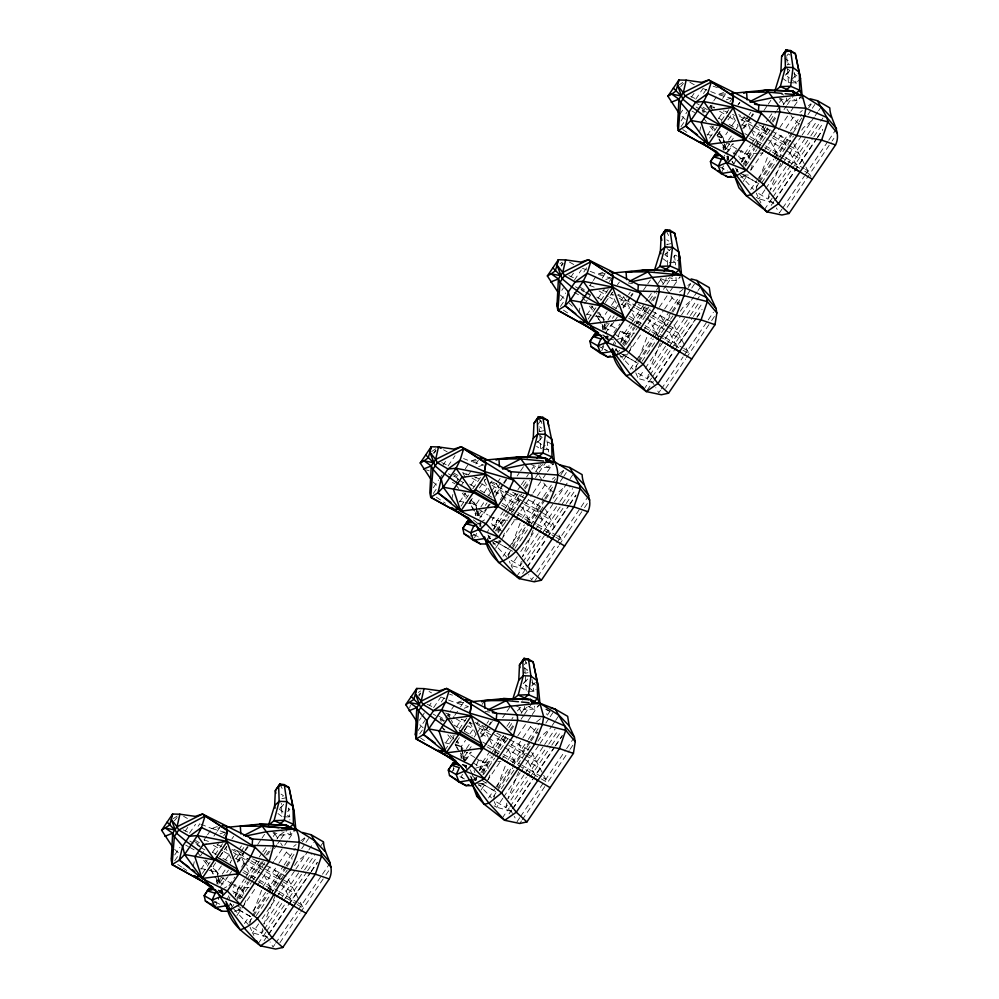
<?xml version="1.0" encoding="UTF-8"?>
<svg xmlns="http://www.w3.org/2000/svg" width="999" height="999" viewBox="0 0 999 999"><rect width="100%" height="100%" fill="white"/><g stroke="black" fill="none" stroke-linecap="round" stroke-linejoin="round"><path stroke-width="0.75" stroke-dasharray="5 3.75" d="M216.945 884.177L217.02 879.682M461.088 758.603L461.263 746.615L465.534 740.321M475.586 515.422L475.624 512.425L477.909 516.333L481.968 510.364M602.697 329.882L602.759 325.387M723.226 150.137L723.313 144.143M723.326 142.645L723.401 138.149L727.672 131.856M539.023 464.747L538.673 467.807L548.988 467.47L553.409 463.886M524.55 706.43L524.213 709.502L534.515 709.153L540.059 704.682M666.158 277.722L665.809 280.781L676.123 280.432L680.544 276.86M667.532 265.459L666.87 246.054M786.675 97.977L786.338 101.036L796.653 100.687L802.185 96.216M220.267 878.121L219.305 883.603L210.901 869.642L217.12 872.202L218.207 876.61M478.883 510.851L477.909 516.333L476.273 507.779M193.207 866.633L194.393 860.988M451.81 499.363L452.997 493.718M578.945 312.337L579.845 308.104M699.775 131.181L700.661 126.948M249.75 924.3L251.398 917.07L236.95 908.765L253.883 918.493M508.354 557.03L510.002 549.8L494.255 540.734M493.568 800.174L495.541 791.495L481.093 783.179M635.489 370.005L637.137 362.774L620.067 352.947M756.018 190.26L757.667 183.029L740.596 173.202M409.69 707.941L410.352 705.169M262.712 928.645L261.626 933.116L267.045 936.862L269.305 940.683M521.316 561.376L520.229 565.859L525.661 569.592L527.909 573.414M506.855 803.071L505.769 807.542L511.188 811.275L513.449 815.109M648.451 374.35L647.364 378.821L652.797 382.555L655.044 386.388M769.342 193.119L767.894 199.076L773.326 202.809L775.574 206.643M249.101 887.399L238.349 887.899L235.277 896.128L238.349 887.899L244.455 878.908M507.717 520.142L496.953 520.629L493.893 528.871L496.953 520.629L503.059 511.638M621.028 341.833L624.088 333.604L630.194 324.613M476.873 777.422L475.849 780.157L473.663 776.248M479.42 770.554L482.492 762.324L500.811 735.326L507.729 738.636M741.558 162.088L744.617 153.858L750.724 144.867M620.991 341.895L624.088 333.604L634.852 333.104M476.798 777.509L475.774 780.269L473.601 776.348M479.395 770.604L482.492 762.324L491.708 761.9M741.52 162.138L744.617 153.858L758.453 153.222M253.596 911.3L262.937 886.762L278.009 864.547M512.2 544.03L521.54 519.492M638.786 358.441L648.676 332.467L663.748 310.252M497.19 787.162L507.08 761.188M759.315 178.696L769.205 152.722L782.604 132.979M228.896 899.487L229.882 896.977M239.298 898.825L242.732 890.097L234.802 884.477L232.355 890.696L242.532 897.901M243.918 905.319L245.891 900.299M487.5 532.217L488.499 529.707M493.968 541.57L492.982 544.055L501.036 541.82L495.429 537.837M497.902 531.555L501.348 522.827L493.419 517.207L490.971 523.426L503.384 532.23M503.021 536.8L504.495 533.029M614.635 345.192L615.634 342.669M618.106 336.388L620.554 330.182L628.483 335.801L629.832 340.172M624.55 345.791L628.483 335.801L615.097 340.184L609.303 339.011M629.657 351.024L631.63 345.991M471.565 777.634L473.039 773.9M476.498 765.109L478.946 758.89L486.875 764.522L488.236 768.893M482.942 774.512L486.875 764.522L473.501 768.893L474.875 772.627M488.061 779.744L490.034 774.712M745.079 166.046L749.013 156.056L741.083 150.424L738.636 156.643L746.553 162.275M750.674 170.017L752.16 166.246L750.811 161.875M275.075 895.966L263.786 924.175L300.487 870.092M533.129 530.107L522.402 556.905L538.124 533.728M660.264 343.082L649.537 369.88L666.133 345.417M518.656 771.802L507.929 798.588L524.537 774.125M780.793 163.337L770.067 190.135L786.663 165.672M221.241 893.556L222.352 890.858L218.319 890.234M479.845 526.286L480.956 523.588L476.923 522.964M606.98 339.26L608.091 336.563L601.373 335.527M465.384 767.981L466.496 765.284L463.623 766.221M727.509 159.515L728.621 156.818L725.936 156.406M214.847 907.604L218.906 898.538M221.254 893.318L222.352 890.858L216.621 892.744M227.16 899.375L228.808 895.703M474.55 537.887L476.898 532.654M479.857 526.048L480.956 523.588L476.66 524.999M488.861 538.836L490.109 536.063M601.698 350.861L604.033 345.629M606.992 339.011L608.091 336.563L605.232 337.5M612.899 345.08L614.547 341.408M721.128 173.564L724.562 165.884M726.423 161.726L728.621 156.818M733.978 164.111L735.626 160.439M462.437 774.35L461.188 777.122L464.697 778.933M465.397 767.731L466.496 765.284M736.525 172.053L737.761 169.281M474.4 780.519L475.636 777.746M211.601 903.346L215.821 902.247L218.956 897.452M604.695 343.156L601.56 347.952L606.843 350.599M723.651 165.809L722.09 168.207L727.372 170.854M451.735 772.002L454.083 768.406M434.328 453.084L435.989 450.624M561.463 266.046L563.136 263.599M185.24 831.118L187.737 827.434M174.713 854.982L179.92 847.302M189.473 833.228L195.554 824.275M679.832 114.298L684.003 108.154M691.508 97.078L694.018 93.394M174.713 860.738L178.172 855.631M198.089 826.273L199.825 823.725M443.007 465.084L445.517 461.401M561.8 290.359L563.473 287.899M570.978 276.823L573.488 273.139M680.981 120.941L687.062 111.988M695.741 99.188L702.697 88.948M433.316 487.724L438.524 480.044M439.398 478.758L442.008 474.925M448.076 465.959L455.032 455.719M560.451 300.687L565.659 293.007M574.35 280.207L581.293 269.98M680.981 126.698L684.44 121.591M703.496 93.506L706.967 88.399M433.316 493.481L436.775 488.374M560.451 306.443L564.785 300.062M583.841 271.978L587.3 266.87M206.681 836.063L204.121 839.822L206.656 844.667M207.53 834.802L211.788 828.533L217.258 826.585M200.662 855.644L204.807 849.537M213.911 836.113L216.396 832.442M217.233 831.23L221.366 825.124M707.841 109.553L712.949 102.023M713.798 100.762L716.358 97.003M455.919 482.592L458.479 478.833M465.284 468.793L468.693 463.773M592.419 281.768L589.872 285.527L592.395 290.372M593.269 280.507L595.829 276.748M722.677 98.401L725.162 94.743M460.926 485.939L463.411 482.267M468.381 474.95L470.866 471.291M475.836 463.961L478.321 460.302M200.949 869.317L207.08 860.289M212.325 852.547L218.456 843.518M223.701 835.776L226.336 831.905M584.752 303.783L587.237 300.125M588.061 298.901L590.546 295.242M602.147 278.147L607.117 270.829M202.385 873.413L210.777 861.063M214.96 854.882L222.515 843.755M707.217 135.277L713.348 126.249M718.593 118.506L723.85 110.764M729.982 101.736L732.604 97.865M459.552 502.06L465.684 493.019M470.929 485.289L476.186 477.547M586.688 315.022L592.819 305.994M598.076 298.251L604.195 289.223M609.452 281.481L612.075 277.61M219.555 856.88L225.624 847.951L232.605 861.3M215.709 862.774L213.149 866.545L218.881 874.487M219.98 856.48L226.81 846.403L226.149 847.264M231.943 838.86L233.654 836.338M709.49 138.137L717.045 127.023M721.241 120.842L728.783 109.715M460.989 506.156L468.543 495.029M472.739 488.848L481.118 476.486M588.124 319.118L596.515 306.768M600.711 300.587L608.254 289.46M221.391 865.896L217.12 872.202L217.944 876.535M225.662 859.602L231.643 850.798M721.153 143.556L717.17 135.602L720.629 130.494M737.949 104.97L739.685 102.422M721.753 143.219L717.17 135.602L721.128 129.982M727.959 119.917L732.23 113.624M738.211 104.808L739.922 102.298M473.489 510.327L469.505 502.372L474.325 495.504M479.445 487.949L485.427 479.145L484.765 479.995M605.307 302.585L612.562 292.108L611.9 292.969M617.419 284.715L619.392 282.043M222.253 874.175L225.749 869.03M230.12 862.599L231.855 860.027M232.73 858.74L237.974 851.023L232.392 848.713M239.723 848.451L241.458 845.878M731.942 125.562L735.351 120.529L730.094 117.42M479.145 499.9L475.736 504.932L476.56 509.278M484.278 492.345L487.687 487.3L482.43 484.203M489.398 484.79L491.958 481.006M603.958 322.315L602.872 317.894L607.142 311.601M611.413 305.307L614.822 300.274L609.577 297.178M223.351 877.634L219.305 883.603L217.67 875.049M226.748 872.626L228.446 870.129M236.076 858.89L244.555 846.39M221.091 885.401L226.199 877.884M237.263 861.575L244.068 851.548M244.917 850.286L247.477 846.528M228.072 876.435L222.839 884.165L216.196 880.244L218.169 884.177M228.946 875.149L231.568 871.29M237.675 862.287L244.668 851.985M245.529 850.698L248.152 846.84M728.533 140.135L732.017 134.99M736.388 128.559L738.136 125.986L731.892 113.911L734.477 115.434M741.62 120.842L744.243 116.983L738.661 114.673M480.869 506.918L484.353 501.76M488.723 495.329L490.472 492.757M491.346 491.471L496.578 483.753L490.996 481.443M498.326 481.181L500.074 478.608M608.004 319.88L611.488 314.735M615.859 308.304L623.713 296.728L618.131 294.418M729.632 143.594L725.574 149.563L722.527 144.48M730.481 142.345L734.715 136.089M741.495 126.086L748.288 116.096M749.138 114.848L750.823 112.338M485.352 505.369L487.05 502.872M492.994 494.118L501.473 481.618M609.103 323.339L605.044 329.308L601.997 324.225M612.487 318.331L614.185 315.834M621.815 304.583L627.759 295.841M628.608 294.593L630.294 292.095M228.983 885.751L234.877 877.06M241.608 867.132L247.502 858.453M723.114 157.63L724.812 155.12M725.661 153.871L732.479 143.844M742.682 128.784L750.336 117.507M751.198 116.246L752.896 113.736M257.655 844.555L261.139 839.435M262 838.161L264.61 834.315M727.759 152.098L733.466 143.681M743.943 128.247L750.936 117.944M751.81 116.658L753.558 114.086M479.707 518.131L485.664 509.353M486.513 508.104L489.06 504.345M495.866 494.305L502.672 484.278M503.533 483.029L506.081 479.258M605.132 333.616L611.95 323.589M623.001 307.28L629.807 297.252M630.669 295.991L632.367 293.481M486.675 509.178L481.443 516.895L474.812 512.974L476.123 515.609M487.549 507.892L490.172 504.02M495.417 496.303L503.271 484.727M504.145 483.441L506.755 479.57M613.811 322.14L608.578 329.87L601.947 325.949L603.92 329.882M614.685 320.854L617.307 316.995M623.413 307.992L630.406 297.69M631.281 296.403L633.029 293.831M733.566 154.183L736.937 149.226M763.935 110.514L767.407 105.395M768.281 104.121L770.878 100.275M500.224 499.862L506.118 491.183M613.886 332.692L619.78 324.001M517.132 476.011L519.742 472.165M520.616 470.891L524.95 464.485M643.406 290.259L646.877 285.14M647.752 283.866L650.349 280.02M245.329 877.621L256.668 860.913L264.972 864.872M259.278 857.055L261.9 853.196M262.774 851.91L267.133 845.479M273.239 836.488L274.975 833.915L272.19 832.679M228.209 907.017L230.757 903.271M235.002 897.027L246.016 880.781M246.865 879.532L259.59 860.776M263.823 854.532L268.069 848.288M236.825 898.188L247.939 881.817M248.788 880.556L261.601 861.675M265.871 855.381L271.004 847.826M276.973 839.01L282.105 831.455M231.219 908.341L233.816 904.52M237.275 899.425L249.363 881.593M263.187 861.225L251.96 877.771L244.63 863.76M267.507 854.857L270.105 851.036M751.598 143.581L768.169 119.156M769.043 117.87L773.401 111.438M779.507 102.447L781.255 99.875L778.458 98.639M240.334 898.775L251.386 882.479M252.235 881.23L264.985 862.437M274.338 848.651L276.898 844.892M277.747 843.643L280.294 839.884M281.144 838.623L287.949 828.608M503.933 510.352L515.272 493.643L533.266 502.222L544.318 508.753M517.894 489.785L520.504 485.926M521.378 484.64L525.736 478.221M526.61 476.935L528.359 474.363M531.843 469.218L533.591 466.645L538.473 474.488M631.068 323.326L647.639 298.901M648.513 297.615L652.871 291.184M658.104 283.479L660.726 279.62L657.929 278.384M742.12 161.726L753.146 145.479M753.983 144.231L765.858 126.736M770.104 120.492L776.036 111.738M776.885 110.489L779.42 106.743M485.976 541.008L489.36 536.001M493.606 529.757L504.632 513.511M505.482 512.262L518.194 493.518M523.276 486.014L526.673 481.019M613.96 352.722L616.495 348.976M620.741 342.719L631.768 326.486M632.617 325.224L645.329 306.481M649.575 300.237L655.506 291.483M656.355 290.234L658.89 286.488M743.094 164.136L754.208 147.777M755.057 146.516L767.869 127.635M772.14 121.329L776.41 115.035M783.253 104.97L787.524 98.676M495.429 530.919L506.543 514.547M507.392 513.286L520.204 494.405M524.475 488.111L529.607 480.556M535.589 471.74L540.709 464.185M743.543 165.384L754.769 148.826M755.644 147.552L769.467 127.173M772.914 122.09L775.511 118.269M622.577 343.893L633.678 327.522M634.527 326.261L647.34 307.38M651.61 301.086L656.743 293.531M662.724 284.715L666.995 278.421M496.74 530.881L507.979 514.335M510.564 510.514L521.803 493.956M525.249 488.861L529.57 482.492M616.97 354.046L619.555 350.224M623.014 345.13L635.114 327.297M648.938 306.93L637.699 323.476L630.369 309.465L644.73 317.944M653.259 300.562L655.844 296.74M236.913 915.546L241.171 909.265M242.033 908.004L256.531 886.637M257.38 885.376L273.589 861.5M274.438 860.239L283.816 846.415M284.665 845.154L288.087 840.134M288.936 838.873L294.056 831.33M745.754 165.984L756.805 149.7M757.654 148.439L771.265 128.396M784.015 109.603L786.563 105.844M787.412 104.583L794.217 94.555M498.089 532.767L509.14 516.471M512.549 511.463L523.601 495.167M535.501 477.622L538.049 473.863M538.898 472.614L545.704 462.587M626.073 344.48L637.125 328.184M637.974 326.935L646.478 314.41L642.407 306.606L638.398 304.495M647.327 313.149L650.736 308.142M663.486 289.348L666.033 285.589M666.882 284.328L673.688 274.313M278.846 863.323L286.376 852.209L288.811 850.299M743.181 181.506L747.439 175.225M750.861 170.192L762.799 152.597M763.648 151.336L779.008 128.709M779.857 127.46L790.084 112.375M790.946 111.114L793.506 107.343M794.355 106.081L800.324 97.29M495.516 548.289L500.636 540.746M501.486 539.485L515.134 519.368M515.984 518.119L532.192 494.23M533.041 492.969L542.42 479.145M543.281 477.884L546.69 472.864M547.539 471.603L554.37 461.55M623.501 360.002L626.922 354.97M627.772 353.708L642.27 332.342M643.119 331.081L658.478 308.454M659.328 307.205L669.555 292.12M670.416 290.859L672.976 287.088M673.826 285.826L679.795 277.035M244.393 923.588L249.525 916.021M252.934 910.988L265.759 892.095M266.571 890.883L283.304 866.233M284.153 864.972L295.267 848.601M785.951 128.047L792.657 118.169L795.079 116.259M252.248 915.821L267.545 893.281M268.394 892.032L285.389 866.982M286.238 865.733L294.73 853.208M302.372 841.945L304.92 838.186M522.377 518.256L536.613 497.29M537.45 496.053L544.992 484.94L547.415 483.029M664.585 309.016L672.127 297.914L674.55 296.004M249.101 922.389L252.56 917.307M253.421 916.033L268.082 894.43M268.943 893.156L286.189 867.731M287.05 866.458L292.232 858.828M256.281 915.633L270.005 895.416M270.854 894.155L287.15 870.141M301.723 848.663L305.157 843.606M306.006 842.344L308.579 838.548M750.661 189.535L756.643 180.719M757.504 179.458L772.027 158.042M773.663 155.644L789.572 132.193M790.421 130.931L801.535 114.56M502.997 556.318L508.129 548.763M508.978 547.502L524.363 524.825M526.81 521.228L542.769 497.714M543.618 496.453L555.581 478.808M630.132 369.293L635.264 361.725M636.113 360.464L651.498 337.787M652.322 336.588L669.043 311.938M669.904 310.677L681.006 294.305M294.568 865.509L297.115 861.762L306.381 854.02M758.516 181.781L773.813 159.241M774.662 157.979L801.847 117.919M808.653 107.892L811.2 104.146M512.562 546.053L526.148 526.011M526.997 524.762L543.993 499.712M544.842 498.464L553.334 485.939M560.988 474.675L564.385 469.667M756.243 187.075L758.828 183.267M759.69 181.993L774.35 160.377M775.212 159.116L792.457 133.691M793.318 132.417L799.362 123.514M637.999 361.526L653.284 338.986M654.133 337.724L671.128 312.687M671.977 311.438L680.469 298.913M688.124 287.637L690.671 283.891M507.717 555.119L511.163 550.037M512.025 548.763L526.685 527.16M527.547 525.886L544.792 500.462M545.654 499.188L550.836 491.57M635.714 366.82L638.299 363.012M639.16 361.738L653.821 340.122M657.267 335.04L671.927 313.436M672.789 312.163L679.695 301.998M258.629 923.9L252.56 932.841L253.946 935.564M262.088 918.793L275.949 898.363M276.823 897.09L295.017 870.279M295.879 869.005L308.004 851.123M308.878 849.849L314.935 840.908M761.7 182.854L777.122 160.115M777.984 158.853L793.418 136.101M807.991 114.623L811.425 109.565M812.287 108.304L814.859 104.508M514.885 548.376L529.47 526.885M530.319 525.624L544.043 505.407M560.327 481.393L562.899 477.597M563.761 476.336L566.333 472.552M642.02 361.338L655.744 341.121M656.605 339.86L665.172 327.222M650.386 316.72L666.033 325.961L672.889 315.846M687.462 294.368L690.896 289.31M691.758 288.049L694.33 284.253M801.685 130.22L803.383 127.71L814.959 118.044M301.348 868.805L311.838 853.358M419.031 696.003L420.704 693.543M553.184 498.239L555.719 494.493L564.984 486.75M680.319 311.213L682.854 307.467L692.12 299.725M764.897 189.86L758.84 198.801L754.857 196.603M765.771 188.586L783.091 163.049M783.953 161.776L801.285 136.239M802.147 134.965L814.285 117.083M815.147 115.809L817.744 111.975M818.606 110.702L821.215 106.868M263.349 930.581L261.626 933.116L250.637 926.485M264.211 929.32L283.117 901.448M283.978 900.186L303.746 871.041M304.608 869.779L314.922 854.57M320.941 845.703L323.514 841.907M517.232 556.643L511.176 565.571L512.562 568.294M520.704 551.535L534.565 531.106M535.427 529.82L553.621 503.009M554.482 501.735L569.218 480.032M570.079 478.746L573.551 473.638M652.797 382.555L638.311 378.546L644.367 369.605M645.242 368.331L680.756 315.984M681.618 314.71L693.756 296.828M694.617 295.554L697.215 291.72M698.076 290.447L700.686 286.613M258.117 943.718L265.934 932.204M266.795 930.918L285.04 904.045M289.385 897.639L306.743 872.04M307.617 870.766L317.17 856.68M787.537 164.385L806.755 136.051M807.629 134.765L817.232 120.604M538.998 532.442L559.09 502.834M559.964 501.548L570.441 486.088M667.007 344.131L686.226 315.796M687.1 314.51L699.325 296.491M264.048 940.733L267.532 935.601M268.406 934.315L310.264 872.614M311.139 871.328L317.245 862.337M268.756 934.34L288.361 905.444M289.211 904.182L310.527 872.776M311.376 871.515L317.345 862.724M769.617 196.541L767.894 199.076L756.917 192.445M773.051 191.483L789.385 167.407M790.246 166.134L810.014 137M810.876 135.739L822.914 117.994M521.953 563.324L520.229 565.859L509.253 559.215M522.814 562.05L541.72 534.178M542.582 532.917L561.5 505.044M562.35 503.771L572.664 488.573M649.088 376.286L647.364 378.821L636.388 372.19M649.949 375.025L668.855 347.153M669.717 345.879L689.485 316.745M690.346 315.484L698.95 302.809M764.385 209.678L772.202 198.164M773.076 196.878L791.308 170.005M792.182 168.719L813.024 137.999M813.885 136.726L823.438 122.64M516.72 576.448L523.676 566.208M527.147 561.088L544.517 535.501M545.379 534.215L565.359 504.782M566.221 503.496L575.774 489.423M419.368 720.304L421.041 717.844M421.878 716.62L424.375 712.924M429.383 705.544L431.056 703.084M643.856 389.423L651.673 377.909M652.547 376.623L670.779 349.75M671.653 348.464L692.494 317.744M693.356 316.471L702.909 302.385M771.191 205.407L773.8 201.548M774.675 200.275L793.855 171.99M794.729 170.704L816.533 138.574M817.407 137.288L822.639 129.57M775.024 200.3L793.78 172.665M794.63 171.403L816.795 138.736M817.657 137.475L822.764 129.932M522.652 573.476L526.136 568.331M527.01 567.045L546.191 538.761M547.065 537.474L568.868 505.344M569.742 504.058L575.849 495.067M527.36 567.082L546.965 538.174M547.827 536.925L569.13 505.506M569.992 504.258L575.961 495.454M647.165 390.297L653.271 381.306M654.145 380.02L674.2 350.449M696.003 318.319L676.822 346.591L669.492 332.58M696.877 317.033L702.11 309.315M654.495 380.045L674.1 351.149M674.962 349.887L696.266 318.481M697.127 317.22L701.385 310.939M417.982 730.694L424.937 720.454M433.616 707.654L440.559 697.414M274.787 944.517L273.052 947.064L270.055 941.957M275.649 943.231L297.327 911.288M298.189 910.014L321.603 875.511M322.465 874.237L329.408 864.01M419.717 733.89L422.315 730.057M441.371 701.972L445.704 695.591M279.945 942.656L299.887 913.261M300.761 911.987L325.037 876.198M325.911 874.924L330.244 868.531M781.93 209.191L779.32 213.024L776.323 207.917M782.791 207.917L804.47 175.974M805.331 174.688L827.871 141.471M828.745 140.197L835.676 129.97M533.391 577.247L531.655 579.807L528.658 574.7M536.863 572.14L555.931 544.018M556.805 542.744L580.207 508.241M581.081 506.968L588.011 496.74M660.526 390.222L658.791 392.769L655.794 387.662M661.4 388.936L683.066 356.993M683.94 355.719L707.342 321.216M708.216 319.942L713.411 312.275M787.087 207.342L831.318 142.158M832.179 140.871L833.915 138.324M534.215 581.78L536.825 577.946M537.687 576.673L558.503 545.991M559.365 544.717L583.653 508.928M584.515 507.654L588.848 501.261M665.696 388.361L685.639 358.966M686.5 357.692L710.789 321.903M711.65 320.617L715.983 314.235M445.716 718.006L450.824 710.489M451.673 709.228L454.233 705.469M454.745 715.421L459.715 708.091M460.539 706.867L464.685 700.761M445.966 742.457L450.349 736.001M456.468 726.972L461.725 719.23M444.855 750.311L454.92 735.476M459.103 729.307L466.658 718.181M459.378 737.687L455.044 744.068L459.016 752.01M464.572 730.032L468.893 723.651M464.123 730.906L470.104 722.09M482.055 704.47L484.627 700.686M469.805 734.028L473.226 728.995L467.969 725.886M476.648 723.963L478.346 721.44M466.396 748.601L469.892 743.456M474.263 737.025L475.999 734.452M476.873 733.166L482.117 725.436L490.122 729.682M467.495 752.06L463.449 758.016L464.897 760.639L460.389 752.946M468.344 750.798L471.74 745.803M480.219 733.303L486.151 724.562M487 723.313L488.698 720.803M464.385 761.076L470.342 752.297M480.556 737.25L488.211 725.961M489.06 724.712L490.771 722.202M465.634 760.564L471.341 752.147M481.818 736.713L488.811 726.41M489.672 725.124L492.295 721.266M502.672 717.707L506.143 712.574M507.017 711.3L510.489 706.181M506.918 726.335L513.011 717.332M517.382 710.901L521.416 706.568L519.118 708.341L524.013 716.183M472.352 781.443L474.9 777.697M479.995 770.192L490.159 755.194M491.008 753.945L503.733 735.202M508.816 727.709L513.061 721.453M480.969 772.602L492.082 756.243M492.932 754.982L505.744 736.088M510.014 729.794L514.285 723.501M521.116 713.436L525.387 707.13M482.28 772.577L492.644 757.292M493.506 756.018L507.33 735.639M510.789 730.544L514.248 725.449M483.628 774.45L494.68 758.166M495.529 756.905L509.128 736.862M521.041 719.317L523.588 715.559M524.438 714.297L531.243 704.283M481.056 789.972L486.176 782.429M487.025 781.168L500.674 761.063M501.523 759.802L516.87 737.175M517.732 735.913L527.11 722.09M527.959 720.841L531.368 715.808M532.23 714.547L539.897 703.234M507.917 759.952L522.152 738.973M522.989 737.737L530.519 726.635L528.896 724.025M488.536 798.001L494.517 789.185M495.379 787.924L509.902 766.508M512.35 762.911L527.447 740.659M528.296 739.397L539.41 723.026M498.089 787.736L511.688 767.707M512.537 766.445L529.532 741.408M530.382 740.147L539.722 726.373M547.365 715.109L549.912 711.35L546.053 708.978L549.912 711.35L546.278 714.223M493.244 796.815L496.703 791.732M497.564 790.459L513.086 767.569M502.622 756.056L515.671 763.76L530.332 742.157M531.193 740.883L537.237 731.98M501.286 788.798L514.148 769.842M517.569 764.784L530.432 745.828M545.866 723.076L549.3 718.031M550.149 716.77L554.445 710.451M537.862 741.171L541.258 736.176L549.363 729.407M502.772 798.326L496.703 807.267L492.719 805.069M503.633 797.052L520.092 772.789M520.966 771.515L539.16 744.705M540.022 743.418L551.286 726.822M552.147 725.549L554.745 721.715M555.619 720.441L559.078 715.334M525.412 772.839L543.756 745.803M544.63 744.517L555.107 729.07M507.492 805.007L505.769 807.542L494.78 800.911M510.926 799.937L526.398 777.135M527.26 775.873L547.889 745.466M548.751 744.193L558.204 730.257M502.26 818.144L509.203 807.904M510.077 806.618L529.183 778.471M530.044 777.185L550.886 746.465M551.76 745.192L560.439 732.392M509.053 813.873L511.675 810.014M512.549 808.728L532.604 779.17M554.408 747.04L535.227 775.311L527.897 761.3M555.282 745.754L562.25 735.464M512.899 808.765L554.67 747.202M555.519 745.941L562.337 735.888M519.792 817.657L517.195 821.49L514.198 816.383M520.666 816.383L565.746 749.937M566.608 748.651L573.551 738.436M519.755 823.476L521.49 820.916M522.352 819.642L544.905 786.4M541.358 778.945L547.502 782.567L569.18 750.624M570.054 749.337L573.526 744.23M786.588 56.269L788.236 53.921L791.77 56.094M790.134 64.198L787.299 64.823L789.647 61.513L784.939 58.616M538.099 424.213L540.571 420.691M543.893 430.656L539.647 431.605L541.982 428.284L539.622 426.835M524.463 664.722L526.111 662.374M474.862 511.263L469.505 502.372L471.753 499.275L477.485 507.217M455.794 743.031L457.292 740.971L463.024 748.913M476.036 734.377L469.767 722.377L470.292 721.69M680.719 86.688L683.441 83.429M561.101 265.347L562.912 263.174M433.054 453.471L435.776 450.212M174.45 820.728L177.173 817.469M418.593 695.154L420.404 692.981M789.847 70.592L785.339 74.888L789.51 78.034M791.595 79.608L799.3 72.29M782.155 77.91L788.411 82.642L796.016 82.954L800.524 78.671L794.018 73.751M672.514 247.302L664.81 254.633L668.98 257.779M673.326 257.218L675.574 255.07L678.895 257.58M669.405 262.45L675.486 262.7L678.87 259.49M280.195 807.854L283.579 804.632L279.158 801.298M287.575 811.513L289.835 809.365L285.664 806.218M527.722 679.058L523.214 683.341L527.385 686.5M531.718 685.926L536.101 681.768M527.797 691.171L533.891 691.42L536.151 689.273M785.264 75.187L788.373 72.452M665.771 254.021L667.844 252.198M536.563 442.869L540.709 439.223M280.032 808.316L282.093 806.493M523.139 683.653L526.248 680.918M272.315 831.668L280.07 835.077L283.978 831.917L290.372 834.727L295.916 830.256M527.147 707.13L524.213 709.502L515.159 705.519M799.924 112.437L802.347 110.527M808.416 105.757L810.838 103.846M679.395 292.183L683.029 289.323M687.886 285.502L690.309 283.591M552.26 479.208L554.682 477.31M559.54 473.489L563.174 470.616M293.656 846.478L296.079 844.567M300.924 840.746L304.558 837.886M536.588 721.852L541.433 718.044M679.345 84.753L682.754 82.467M559.952 263.736L562.225 262.213M431.68 451.536L436.226 448.476M173.077 818.793L177.61 815.746M418.356 692.457L420.629 690.933M476.373 524.5L478.946 523.051M480.219 522.327L485.364 519.443M219.043 891.046L222.902 888.873M224.188 888.161L226.761 886.712M711.076 108.766L710.401 105.782L713.298 104.695M726.335 99.813L732.13 97.64M605.806 279.558L610.152 277.934M478.671 466.583L483.017 464.96M464.198 708.279L468.543 706.643M220.055 833.853L224.4 832.229M723.538 92.545L718.056 94.493L708.478 90.697M603.009 272.29L597.527 274.238L582.467 268.281M475.874 459.315L470.392 461.263L463.548 458.553M461.401 701.011L455.931 702.959L440.871 696.99M739.647 159.116L749.013 156.056L750.361 160.427M491.983 525.899L501.348 522.827L502.697 527.197M233.366 893.168L242.732 890.097L244.093 894.467M740.646 177.285L748.701 175.05L741.246 174.925M620.117 357.03L628.171 354.795L620.716 354.67M478.521 785.751L486.575 783.503L482.092 780.331M234.378 911.325L242.432 909.09M470.204 536.076L474.425 534.977L478.384 536.962M671.028 243.619L666.783 244.58L669.118 241.258L666.758 239.81M528.009 672.652L525.174 673.289L521.653 671.116M286.701 797.602L281.031 798.875L283.366 795.554L281.019 794.105M725.574 93.894L718.056 94.493L731.218 98.277M605.044 273.639L597.527 274.238L610.689 278.022M476.411 460.789L470.392 461.263L483.553 465.059M463.449 702.359L455.931 702.959L467.632 706.318M200.836 824.2L211.788 828.533L219.305 827.934M759.989 153.147L763.061 153.009M513.861 519.855L520.004 519.567M497.864 761.613L500.936 761.475M280.07 835.077L290.372 834.727L290.272 831.78M495.079 541.72L501.036 541.82M479.12 783.391L486.575 783.503M237.962 909.015L240.934 909.065M283.654 816.745L289.747 816.995L289.847 819.954M462.462 764.66L465.147 765.072M628.221 282.904L632.554 283.679M485.177 711.375L489.51 712.137M604.957 338.124L607.854 338.711M217.757 892.132L222.103 893.006M706.955 134.328L711.438 135.377M717.419 136.763L723.401 138.149L724.487 142.57M586.425 314.073L602.872 317.894L598.513 313.461M459.29 501.098L463.773 502.147M465.272 502.497L475.736 504.932L476.823 509.353M444.83 742.794L449.313 743.83M455.294 745.229L461.263 746.615L464.523 759.877M200.687 868.368L217.12 872.202L212.775 867.756M773.326 202.809L758.84 198.801L756.318 193.119M525.661 569.592L511.176 565.571L509.29 561.313M511.188 811.275L496.703 807.267L494.193 801.585M267.045 936.862L252.56 932.841L250.05 927.172M211.788 828.533L224.95 832.317M426.361 469.917L429.22 470.804M713.136 86.214L717.482 87.675M449.55 694.193L452.46 695.167M776.123 155.207L781.668 157.193M656.98 335.452L662.512 337.437M527.085 521.49L535.377 524.463M268.469 888.748L276.773 891.732M712.924 110.627L710.401 105.782L714.697 107.405M724.725 111.201L727.597 112.288M594.168 287.15L589.872 285.527L592.494 287.088M602.759 290.409L607.067 292.033M465.259 477.397L462.737 472.564L468.469 474.725M474.2 476.885L481.356 479.595M445.666 713.011L453.996 716.408M461.163 719.118L465.459 720.741M208.429 841.445L204.121 839.822L206.756 841.383M217.02 844.704L224.188 847.402M702.996 88.524L707.105 90.16M717.17 135.602L723.401 138.149L724.225 142.495M602.872 317.894L596.64 315.347L598.888 312.25L604.62 320.192M469.505 502.372L475.736 504.932L470.292 499.388M475.137 722.564L482.117 725.436L488.086 736.862M781.206 93.894L783.79 95.03M778.583 97.627L786.338 101.036L790.246 97.877L796.653 100.687L796.54 97.74M660.639 278.509L665.809 280.781L669.717 277.622L676.123 280.432L676.011 277.485M530.919 464.398L538.673 467.807L542.582 464.647L548.988 467.47L548.876 464.51M528.121 706.343L534.515 709.153L534.415 706.193M799.699 97.128L803.82 99.051M550.661 463.261L553.409 464.535M545.804 709.427L549.912 711.35M690.709 96.453L694.73 98.352M568.843 275.562L575.536 278.733M441.708 462.587L448.401 465.759M427.247 704.283L433.941 707.454M183.104 829.857L189.798 833.029M758.928 124.75L769.854 130.17M771.24 130.832L793.218 142.707L810.963 176.648M642.407 306.606L650.711 310.577M652.097 311.226L672.689 322.452L684.59 345.217M509.115 739.285L531.081 751.173L542.994 773.938M266.358 865.534L286.938 876.747L298.851 899.525M459.965 776.673L465.234 779.32M215.821 902.247L219.78 904.232M719.605 166.746L726.822 170.467M597.839 345.841L607.467 350.811M473.176 534.153L479.158 537.237M212.088 900.136L219.38 903.908M745.579 117.682L750.923 120.504M512.599 492.232L515.272 493.643L519.343 501.436M496.803 733.216L500.811 735.326L504.882 743.119L494.443 736.95M239.31 851.722L244.643 854.557M252.66 858.79L256.668 860.913L260.739 868.705M691.995 111.064L694.68 112.575M574.15 292.32L579.52 295.317M452.385 482.355L455.069 483.853M185.714 845.104L188.411 846.615M189.748 847.364L196.466 851.123M689.909 82.293L694.904 85.115M569.38 262.038L574.375 264.86M443.494 449.775L447.24 451.885M429.021 691.458L431.531 692.869M183.629 816.333L187.387 818.456M740.534 173.302L757.667 183.029M620.004 353.047L637.137 362.774M494.193 540.834L512.487 551.223M481.043 783.266L495.541 791.495M739.41 116.109L771.827 135.252M773.126 136.026L788.548 145.142M789.772 145.866L797.14 150.212M740.958 119.268L753.958 126.948M755.269 127.722L767.007 134.665L762.936 126.861M772.227 137.737L786.563 146.216L780.931 135.439M787.786 146.94L798.838 153.471M710.401 105.782L714.335 108.117M719.592 111.214L728.783 116.646M741.832 124.363L749.612 128.958M750.898 129.72L765.259 138.199M766.558 138.973L784.814 149.75M786.113 150.524L802.309 160.09M696.703 103.409L699.125 104.845M703.021 107.155L706.93 109.453M700.424 107.33L706.93 111.176M718.656 118.107L721.278 119.655M729.158 124.313L737.037 128.971M744.867 133.591L748.763 135.889M750.049 136.651L764.36 145.105M765.659 145.879L783.915 156.668M785.226 157.442L804.245 168.681M805.481 169.405L807.929 170.854M706.618 112.3L701.41 109.228L703.346 112.924M696.053 106.993L699.7 109.141M702.122 110.577L704.72 112.113M749.163 138.374L763.448 146.816M764.747 147.59L777.796 155.295L770.479 141.284M780.406 156.843L799.799 168.307M804.719 171.204L809.627 174.113M729.108 150.125L722.477 146.204L724.45 150.137M617.619 295.105L635.651 305.756M636.95 306.531L668.019 324.887M669.243 325.612L676.61 329.957M613.948 295.18L611.363 293.656L618.344 307.005M619.143 298.251L634.74 307.467M636.038 308.241L646.478 314.41M667.257 326.685L678.321 333.216M599.063 290.959L608.254 296.391M621.303 304.108L629.083 308.703M646.028 318.718L664.285 329.495M665.584 330.269L681.78 339.835M579.895 287.075L585.102 290.147M596.815 297.078L602.06 300.175M612.574 306.381L616.508 308.716M629.52 316.408L643.831 324.862M645.142 325.624L663.398 336.413M664.697 337.187L682.492 347.702M683.716 348.426L687.412 350.612M584.79 291.271L580.881 288.973L582.817 292.67M586.088 292.045L591.283 295.117M575.524 286.738L579.17 288.886M581.593 290.322L584.19 291.858M585.489 292.632L590.696 295.704M628.633 318.119L642.919 326.561M644.23 327.335L681.73 349.5M682.966 350.224L689.11 353.858L685.302 346.566M602.872 334.715L606.381 337.525L603.758 335.976L606.381 337.525L607.879 340.272M490.484 482.13L508.516 492.782M509.815 493.556L522.864 501.261M524.163 502.035L540.884 511.913M542.107 512.637L549.475 516.995M492.007 485.277L523.251 503.746M524.562 504.52L538.898 512.986L533.266 502.222M543.806 515.884L551.173 520.242M462.737 472.564L466.67 474.887M471.928 477.997L481.118 483.429M494.168 491.133L517.594 504.97M518.893 505.744L537.15 516.533M538.449 517.295L554.645 526.873L545.554 509.478M454.058 473.164L457.967 475.462M452.759 474.1L457.967 477.185M469.68 484.103L474.925 487.2M480.182 490.309L492.007 497.29M502.385 503.434L516.695 511.888M517.994 512.662L536.251 523.451M537.562 524.213L555.357 534.727M556.58 535.452L560.277 537.637M457.654 478.309L453.746 475.999L458.354 479.657M448.389 473.763L452.035 475.924M459.652 480.432L463.561 482.729M501.498 505.144L515.784 513.598M517.095 514.36L530.132 522.077L522.814 508.054M536.65 525.924L554.595 536.525M555.831 537.25L561.962 540.884L558.154 533.603M477.285 724.562L492.744 733.703M494.043 734.477L505.794 741.408M511.001 744.492L525.187 752.871M526.411 753.596L535.014 758.678M469.767 722.377L472.352 723.9M478.833 727.734L493.144 736.188M508.791 745.429L524.438 754.67L518.806 743.905M525.661 755.406L536.713 761.937M448.951 717.232L448.264 714.248L454.832 718.131M456.156 718.905L462.712 722.789M481.006 733.591L503.121 746.665M504.433 747.439L522.677 758.216M523.988 758.99L540.172 768.556M438.299 715.796L444.792 719.642M453.896 725.012L459.153 728.121M464.41 731.218L472.29 735.876M482.742 742.057L486.625 744.355M487.924 745.117L502.235 753.571M503.533 754.345L520.491 764.36M521.79 765.134L542.12 777.147M543.344 777.871L545.804 779.32M433.216 714.11L435.651 715.534M444.493 720.766L439.285 717.694L441.221 721.378M439.997 719.043L443.893 721.353M487.025 746.84L501.323 755.281M518.281 765.296L540.134 778.221M466.983 758.578L460.339 754.67L462.312 758.603M462.175 764.635L464.785 766.245L462.437 764.372M231.88 849.4L249.9 860.052M251.211 860.826L264.248 868.531M265.559 869.305L282.267 879.182M283.504 879.907L290.871 884.265M233.391 852.547L249.001 861.762M250.299 862.537L264.648 871.016M265.946 871.777L280.282 880.256L274.663 869.492M282.742 881.705L292.57 887.512M213.324 845.254L222.515 850.686M223.826 851.473L229.083 854.57M235.564 858.403L278.534 883.79M279.845 884.565L296.029 894.13M195.454 840.421L199.35 842.731M194.156 841.37L199.35 844.442M212.375 852.147L216.321 854.47M222.889 858.353L230.769 863.011M243.781 870.703L258.092 879.157M259.39 879.919L277.647 890.708M278.958 891.483L296.753 901.997M297.977 902.721L301.661 904.907M200.349 846.34L195.142 843.268L199.75 846.927M189.785 841.033L193.419 843.181M201.049 847.689L204.957 849.999M242.882 872.414L257.18 880.856M258.479 881.63L271.528 889.335M278.047 893.193L295.991 903.795M297.215 904.52L303.359 908.153L299.55 900.861M218.294 889.947L222.14 894.567M537.25 418.643L544.105 422.864M523.988 667.794L527.509 669.967L525.174 673.289L524.5 664.36M603.783 335.914L606.381 337.525M218.032 890.209L220.642 891.832M736.975 149.076L726.785 142.707L725.574 149.563L723.938 141.009M738.249 149.875L744.617 153.858M615.172 328.034L606.256 322.452L605.044 329.308L604.233 325.025M620.267 331.218L624.088 333.604M479.12 509.49L488.036 515.059M489.31 515.859L496.953 520.629M474.85 757.542L464.66 751.173L463.449 758.016L461.263 746.615L456.918 742.182M476.123 758.341L482.492 762.324M220.517 876.747L230.707 883.128M231.98 883.915L238.349 887.899M682.704 129.533L689.185 133.878M563.461 310.152L568.656 313.624M436.326 497.177L445.417 503.246M420.567 737.999L424.463 740.596M177.722 864.447L181.618 867.045M182.917 867.919L186.801 870.516M733.029 152.672L736.388 155.057M614.735 334.003L630.519 345.204M473.139 762.724L484.428 770.741M236.825 905.106L241.308 908.291M785.426 67.245L792.981 72.964M792.707 80.444L796.016 82.954L796.128 85.914M667.107 248.664L669.318 250.337M673.276 261.026L675.486 262.7L675.599 265.659M662.662 258.454L667.881 262.387M539.972 435.701L542.182 437.375L537.674 441.658L541.845 444.805M551.76 444.605L548.439 442.095L540.746 449.413L536.575 446.266M546.141 448.052L548.351 449.725L548.463 452.684M531.893 682.217L538.399 687.125M529.47 688.074L533.891 691.42L533.99 694.38M520.029 686.375L526.286 691.108L525.274 674.775M279.071 808.928L283.241 812.075M287.537 815.321L289.747 816.995L288.336 808.041M277.972 813.536L282.143 816.683L281.306 803.321M473.389 519.867L479.245 524.562M799.088 123.901L792.657 118.169L791.021 115.559M680.706 305.557L672.127 297.914L670.491 295.304M553.571 492.582L544.992 484.94L543.356 482.33M530.519 726.635L539.11 734.265M286.376 852.209L291.745 856.98M682.017 116.334L685.289 119.38M560.389 295.055L564.76 299.126M569.13 303.184L572.402 306.243M433.254 482.092L436.526 485.139M419.88 724.799L423.164 727.846M174.65 849.362L179.021 853.421M711.438 125.949L717.956 132.605M719.043 133.716L723.401 138.149M590.909 305.694L597.427 312.35M463.773 492.719L469.205 498.276M442.782 727.759L444.955 729.982M450.399 735.526L455.831 741.071M205.17 859.989L211.688 866.645M739.809 174.763L753.571 189.448M619.28 354.508L633.041 369.193M492.145 541.533L506.968 557.355M477.672 783.216L491.446 797.914M233.529 908.803L248.364 924.612M703.633 118.232L706.343 121.703M709.952 126.336L714.46 132.13M582.205 296.815L585.814 301.448M589.422 306.081L593.93 311.875M455.969 485.002L458.678 488.486M462.287 493.119L465.896 497.752M441.508 726.698L444.218 730.169M447.827 734.802L452.335 740.596M197.365 852.272L200.075 855.743M203.684 860.376L208.192 866.17M719.417 132.505L724.325 139.311M735.439 168.007L738.136 172.178M615.734 349.026L617.607 351.923M487.962 535.077L490.234 538.586L488.848 535.864M473.314 776.473L475.999 780.631M221.79 890.658L223.489 893.293M229.982 903.321L231.855 906.218M781.255 99.875L786.138 107.717M786.95 109.016L790.209 114.248M660.726 279.62L665.609 287.462M666.42 288.761L669.68 293.993M539.285 475.799L542.544 481.019M274.975 833.915L279.87 841.757M280.682 843.069L282.305 845.678M601.223 322.964L596.64 315.347L600.624 323.301M459.627 751.673L455.044 744.068L461.263 746.615L464.285 762.549M732.142 161.276L733.603 163.886M736.513 169.093L737.974 171.691M617.444 351.436L615.983 348.838L617.37 351.548M470.017 769.742L472.927 774.949M732.105 161.338L733.553 163.961M736.45 169.193L737.899 171.803M488.786 535.963L490.234 538.586M470.017 775.823L471.516 778.558M790.022 152.835L797.352 166.845M744.243 116.983L750.212 128.396M751.61 131.069L760.064 147.24M660.401 315.197L666.033 325.961M647.864 317.058L658.516 337.425M623.713 296.728L629.682 308.142M540.284 515.634L549.687 533.628M496.578 483.753L502.547 495.167M503.234 496.491L512.4 514.023M484.228 480.681L491.908 495.379M543.693 775.286L547.502 782.567M508.341 749.75L515.671 763.76M489.473 739.535L497.939 755.706M448.264 714.248L450.799 719.093M451.436 720.304L452.597 722.527M281.668 882.904L291.084 900.886M264.198 875.324L272.764 891.72M237.974 851.023L243.943 862.437M759.527 200.162L760.913 202.884M210.901 869.642L214.872 877.597M666.333 231.056L669.043 236.501M539.872 419.443L541.908 423.526M524.737 659.777L526.773 663.86M279.907 783.99L283.304 790.796M635.789 372.864L638.311 378.546M727.347 156.631L728.271 159.178M606.818 336.376L608.204 340.197M479.682 523.401L480.606 525.949M221.066 890.671L222.452 894.492M724.849 144.043L727.384 154.358M727.747 155.832L729.183 161.726M604.32 323.788L606.855 334.103M607.217 335.577L608.666 341.471M477.185 510.826L478.633 516.708M480.082 522.602L481.53 528.496M465.971 765.771L467.057 770.192M218.569 878.084L221.104 888.398M221.466 889.872L222.914 895.766M453.009 735.127L453.683 738.099M724.5 143.943L726.423 154.083M604.245 325.137L605.894 333.828M476.835 510.726L478.484 519.405M218.219 877.984L219.867 886.675M794.38 72.515L796.016 82.954M674.313 255.245L675.486 262.7M546.952 440.771L548.351 449.725L540.746 449.413L539.735 433.091M532.017 679.482L533.891 691.42M726.91 157.78L727.297 160.327M786.75 57.393L787.299 64.823M539.423 428.633L539.647 431.605M453.521 767.457L453.758 770.504M787.587 69.281L788.411 82.642M231.706 905.743L230.245 903.133L231.631 905.856"/><path stroke-width="1.5" d="M538.399 687.125L533.154 661.962L524.05 658.416L522.789 660.327L523.301 675.711L518.219 695.079L512.687 699.55L518.793 680.007L519.48 665.022L524.05 658.416L528.446 659.065L533.154 661.962L538.399 687.125L539.922 703.221L543.681 716.72L542.407 724.35L534.727 744.093L501.585 792.944L488.936 803.171L484.265 804.307L476.785 796.253L471.378 781.78M548.613 425.636L547.614 420.267L538.523 416.72L537.25 418.643L537.762 434.028L532.692 453.384L527.147 457.854L533.254 438.311L533.953 423.339L538.523 416.72L542.919 417.37L547.614 420.267L552.859 445.442L554.383 461.526M800.524 78.671L795.279 53.496L786.188 49.95L784.914 51.873L785.426 67.245L780.344 86.613L774.812 91.084L780.918 71.541L781.605 56.556L786.188 49.95L790.584 50.599L795.279 53.496L800.524 78.671L802.047 94.755L805.818 108.254L804.532 115.896L796.852 135.627L763.711 184.478L751.061 194.705L746.39 195.841L738.91 187.8L732.429 170.417M330.269 862.736L320.642 851.56L299.538 842.294L252.585 838.998L202.497 814.035L195.255 816.37L179.882 814.21L177.048 826.747L172.665 833.203L171.241 860.102L172.115 864.572L212.762 887.162L172.115 864.572L174.363 836.45L178.746 829.994L205.02 816.058L255.082 847.277L269.168 861.425L290.584 869.667L315.322 874.175L329.27 878.97C335.764 865.509 323.851 854.907 323.514 841.907L311.151 834.764L302.447 832.454M573.414 753.383L559.465 748.588L534.727 744.093L513.311 735.851L499.225 721.703L449.163 690.484L422.889 704.407L418.506 710.876L416.258 738.998L455.594 760.813L416.258 738.998L415.384 734.527L416.808 707.617L421.191 701.161L424.026 688.636L439.398 690.784L446.64 688.448L496.728 713.423L543.681 716.72L564.785 725.986L574.413 737.162L575.249 741.67L573.414 753.383L526.91 821.927L519.755 823.476L504.695 820.304L484.265 804.307L460.989 766.096M588.886 495.467L579.245 484.303L558.154 475.037L511.188 471.74L461.113 446.765L453.858 449.1L438.486 446.953L435.651 459.478L431.268 465.934L429.845 492.844L430.719 497.302L467.432 517.569L430.719 497.302L432.967 469.18L437.35 462.724L463.636 448.801L513.686 480.019L527.772 494.155L549.188 502.397L573.926 506.905L587.874 511.7C594.368 498.239 582.454 487.637 582.13 474.637L569.767 467.495L559.602 464.797M598.501 332.867L557.854 310.277L556.98 305.806L558.404 278.908L562.787 272.44L565.634 259.915L580.993 262.075L588.249 259.74L638.324 284.703L685.289 287.999L706.38 297.265L716.021 308.441L716.857 312.949L715.009 324.675L668.518 393.206L661.35 394.755L646.303 391.583C632.479 380.494 615.222 370.929 612.449 351.611M836.55 128.696L826.91 117.52L805.818 108.254L758.853 104.957L708.766 79.995L701.523 82.33L686.151 80.17L683.316 92.695L678.933 99.163L677.509 126.061L678.383 130.532L716.408 151.573L678.383 130.532L680.631 102.41L685.014 95.954L711.3 82.018L761.35 113.237L775.436 127.385L796.852 135.627L821.59 140.122L835.539 144.93C842.032 131.456 830.119 120.867 829.794 107.867L817.432 100.712L810.177 98.789M638.324 284.703L637.924 291.046L654.907 307.13L676.323 315.372L701.061 319.88L715.009 324.675M476.985 793.356L476.785 796.253L479.445 797.726M598.501 332.867L557.854 310.277L560.102 282.155L564.485 275.699L590.771 261.763L612.961 276.311L637.924 291.046L659.303 291.646L684.003 295.642L707.342 301.611L716.857 312.949M306.019 913.236L239.073 873.675L225.861 838.81L227.21 830.619L226.211 826.323L222.577 825.424M564.622 545.966L497.677 506.406L484.478 471.54L485.814 463.349L484.827 459.065L479.982 457.854M550.162 787.662L483.216 748.089L470.005 713.236L471.353 705.044L470.354 700.749L465.509 699.55M691.758 358.941L624.812 319.38L611.613 284.515L612.949 276.323L611.962 272.028L609.54 271.428M812.287 179.196L745.341 139.635L732.142 104.77L733.478 96.578L732.492 92.283M201.798 876.997L221.403 896.915L227.322 890.983L250.811 856.368L255.082 847.277L225.861 838.81L227.223 830.606L202.497 814.035L177.048 826.747L171.304 819.505L172.615 814.035L179.882 814.21M468.032 517.482L480.019 529.645L485.939 523.713L509.415 489.098L513.686 480.019L484.478 471.54L485.826 463.336L461.113 446.765L435.651 459.478L429.907 452.247L431.218 446.765L438.486 446.953L440.996 448.364M445.941 751.423L465.546 771.34L471.466 765.396L494.955 730.793L499.225 721.703L470.005 713.236L471.366 705.019L446.64 688.448L421.191 701.161L415.447 693.93L416.758 688.461L424.026 688.636M590.809 326.024L607.155 342.62L613.074 336.688L636.55 302.073L640.821 292.982L611.613 284.515L612.961 276.311L588.249 259.74L562.787 272.44L557.042 265.21L558.354 259.74L565.634 259.915M716.783 151.811L727.672 162.874L733.603 156.93L757.08 122.328L761.35 113.237L732.142 104.77L733.491 96.553L708.766 79.995L683.316 92.695L677.572 85.464L678.883 79.995L686.151 80.17M171.528 858.641L172.402 854.22M415.384 734.527L415.959 731.593M556.98 305.806L557.854 301.398M172.115 864.572L179.358 860.102L182.63 846.215L189.385 836.25L201.448 827.559L205.02 816.058M430.719 497.302L437.974 492.832L441.246 478.946L447.989 468.993L460.052 460.289L463.636 448.801M416.258 738.998L423.501 734.527L426.773 720.629L433.529 710.676L445.591 701.972L449.163 690.484M557.854 310.277L565.109 305.806L568.381 291.908L575.124 281.955L587.187 273.251L590.771 261.763M678.383 130.532L685.626 126.061L688.91 112.163L695.654 102.21L707.717 93.506L711.3 82.018M194.53 875.736L216.845 891.67L227.372 908.266L230.357 909.614L240.072 904.295L269.168 861.425L273.564 845.941L273.152 840.783L262.188 826.148L259.628 824.175L226.81 827.334M451.898 507.592L475.449 524.413L485.976 541.008L488.961 542.345L498.676 537.037L527.772 494.155L532.167 478.671L531.755 473.514L520.804 458.878L518.231 456.905L485.427 460.064M470.517 779.907L471.516 782.692L474.5 784.04L484.215 778.721L513.311 735.851L517.707 720.366L517.295 715.209L506.331 700.574L503.771 698.588L470.954 701.76M603.396 338.649L613.111 353.971L616.096 355.319L625.811 350L654.907 307.13L659.303 291.646L658.89 286.488L647.939 271.853L645.366 269.88L612.562 273.039M702.047 142.582L723.114 157.63L733.641 174.226L736.625 175.574L746.34 170.255L775.436 127.385L779.832 111.9L779.42 106.743L768.468 92.108L765.896 90.122L731.58 93.406M171.89 816.545L172.615 814.035L161.613 830.244L172.69 847.14M430.494 449.288L431.218 446.765L420.229 462.974L431.293 479.87M415.671 692.232L416.758 688.461L405.756 704.67L416.833 721.553M557.629 262.25L558.354 259.74L547.365 275.949L557.567 291.633M678.159 82.505L678.883 79.995L667.894 96.204L678.958 113.099M466.82 523.976L467.632 521.191L471.553 522.14L465.921 523.588L462.787 528.384L463.986 533.703L473.464 540.334L480.469 543.956L487.425 544.018M714.485 157.205L715.296 154.42L721.902 155.782M537.724 419.393L538.523 416.72M523.264 661.076L524.05 658.416M664.46 233.691L665.659 229.695L670.054 230.344L674.75 233.242L680.007 258.416L681.518 274.5L685.289 287.999L684.003 295.642L676.323 315.372L643.181 364.223L630.531 374.45L625.861 375.587L613.111 353.971L611.625 349.8M785.389 52.61L786.188 49.95M268.544 825.124L274.65 805.581L275.337 790.609L279.907 783.99L284.303 784.64L289.011 787.537L294.255 812.711L295.916 830.256L293.431 824.287L293.019 806.33L286.775 801.61L279.158 801.298L274.65 805.581L275.137 808.129M654.283 270.829L660.389 251.286L661.088 236.313L665.659 229.695L674.75 233.242L675.749 238.611M217.77 891.77L215.197 893.206L212.088 900.136L214.847 907.604L221.865 911.225L228.808 911.275M603.508 337.462L600.936 338.911L597.839 345.841L600.599 353.309L607.604 356.918L614.56 356.98M329.27 878.97L282.767 947.502L272.153 937.786L257.442 918.518L240.072 904.295L227.322 890.983L202.06 878.483L179.358 860.102L184.603 854.482L197.44 835.564L201.448 827.559L225.861 838.81M587.874 511.7L541.371 580.232L530.769 570.516L516.046 551.248L498.676 537.037L485.939 523.713L460.676 511.226L437.974 492.832L443.219 487.212L456.056 468.294L460.052 460.289L484.478 471.54M668.518 393.206L657.904 383.491L643.181 364.223L625.811 350L613.074 336.688L587.812 324.188L565.109 305.806L570.354 300.187L583.191 281.268L587.187 273.251L611.613 284.515M835.539 144.93L789.035 213.461L778.421 203.746L763.711 184.478L746.34 170.255L733.603 156.93L708.341 144.443L685.626 126.061L690.883 120.442L703.721 101.523L707.717 93.506L732.142 104.77M526.91 821.927L516.296 812.199L501.585 792.944L484.215 778.721L471.466 765.396L446.203 752.909L423.501 734.527L428.746 728.908L441.583 709.989L445.591 701.972L470.005 713.236M279.907 783.99L275.337 790.609L275.836 793.293M665.659 229.695L661.088 236.313L661.825 240.334M471.378 522.764L467.632 521.191L462.787 528.384L470.691 532.879L473.464 540.334L485.052 538.436M717.794 155.469L715.296 154.42L710.451 161.613L711.65 166.933L721.128 173.564L728.134 177.173L735.089 177.235M199.75 830.057L201.448 827.559M706.018 96.016L707.717 93.506M670.242 94.181L667.894 96.204L671.715 94.093L678.933 99.163L680.631 102.41L688.91 112.163L690.883 120.442L708.341 144.443L733.491 107.368L757.08 122.328L775.436 127.385M422.577 460.951L420.229 462.974L424.051 460.876L431.268 465.934L432.967 469.18L441.246 478.946L443.219 487.212L460.676 511.226L485.826 474.138L509.415 489.098L527.772 494.155M547.365 275.949L551.186 273.838L558.404 278.908L560.102 282.155L568.381 291.908L570.354 300.187L587.812 324.188L612.961 287.113L636.55 302.073L654.907 307.13M236.563 874.575L238.249 872.102L215.909 858.903M742.831 140.534L744.517 138.062L720.878 124.088M495.167 507.317L496.853 504.832L473.214 490.859M622.302 320.279L623.988 317.807L600.349 303.833M480.706 749L482.392 746.515L458.741 732.554M781.605 56.556L784.914 51.873L790.584 50.599L793.044 67.557L790.659 86.264L784.527 91.209M533.953 423.339L537.25 418.643L542.919 417.37L545.379 434.34L542.994 453.034L536.863 457.992M715.296 154.42L710.451 161.613L718.356 166.096L721.128 173.564L732.717 171.666M467.632 521.191L465.921 523.588L473.801 525.936L476.66 524.999M780.918 71.541L785.426 67.245L793.044 67.557L799.3 72.29L799.699 90.247L801.685 95.017M533.254 438.311L537.762 434.028L545.379 434.34L551.635 439.061L552.859 445.442M518.793 680.007L523.301 675.711L530.919 676.023L537.162 680.756L537.574 698.713L539.56 703.483M655.394 269.93L659.827 266.358L664.897 247.003L664.385 231.618L670.054 230.344L672.514 247.302L670.129 266.009L663.998 270.954M269.643 824.225L274.076 820.654L279.158 801.298L278.646 785.913L284.303 784.64L286.775 801.61L284.39 820.304L278.259 825.261M522.402 699.675L528.533 694.73L530.919 676.023L528.446 659.065L522.789 660.327L519.48 665.022L519.98 667.707M724.038 157.717L721.465 159.166L718.356 166.096L726.76 162.625M476.373 524.5L473.801 525.936L470.691 532.879L479.095 529.395M161.613 830.244L169.555 825.124L171.304 819.505L176.561 833.216L186.014 841.233L199.038 850.723L239.073 873.675L202.06 878.483L184.603 854.482L182.63 846.215L174.363 836.45L172.665 833.203L165.447 828.134L174.862 829.969L167.12 822.14M405.756 704.67L413.698 699.55L415.447 693.93L420.704 707.642L430.157 715.659L443.181 725.149L483.216 748.089L446.203 752.909L428.746 728.908L426.773 720.629L418.506 710.876L416.808 707.617L409.59 702.559L419.006 704.395L411.263 696.565M749.949 101.561L768.468 92.108L782.092 93.406M629.432 281.306L647.939 271.853L672.177 274.163M502.285 468.331L520.804 458.878L543.518 461.051M487.824 710.027L506.331 700.574L518.456 701.723M243.681 835.601L262.188 826.148L295.754 828.82L314.935 840.908L325.025 851.41M606.231 342.37L597.839 345.841L589.922 341.358L594.78 334.166L601.373 335.527M464.635 771.091L456.231 774.562L448.326 770.079L453.171 762.886L457.08 763.823L451.461 765.284L459.34 767.632L456.231 774.562L458.991 782.03L466.009 785.639L472.952 785.701M220.492 896.665L212.088 900.136L204.183 895.653L209.028 888.461L215.622 889.822M671.178 102.26L678.933 99.163M550.649 282.005L558.404 278.908M423.514 469.031L431.268 465.934M409.041 710.726L416.808 707.617M164.897 836.3L172.665 833.203M743.718 93.294L746.615 92.208L768.468 92.108M496.053 460.077L498.951 458.991L520.804 458.878M481.58 701.76L484.478 700.674L506.331 700.574M724.325 158.229L721.465 159.166L713.586 156.818L719.218 155.357M730.993 176.236L728.134 177.173L725.536 175.512M610.464 355.981L607.604 356.918L595.941 349.413M468.868 784.702L466.009 785.639L449.513 775.399L448.326 770.079L453.171 762.886L458.166 764.984M800.449 95.754L792.719 91.009L765.896 90.122L758.716 91.446M645.366 269.88L672.115 270.866L679.882 275.574L672.19 270.754L645.366 269.88L638.186 271.191M514.035 458.017L516.833 457.28M499.575 699.712L503.771 698.588L530.594 699.475L537.037 703.433M598.688 335.102L593.056 336.563L600.936 338.911M212.937 889.397L207.317 890.858L215.197 893.206M701.96 143.032L705.719 142.145L701.972 143.019L700.361 141.546M579.832 321.291L581.443 322.764L586.45 321.591L587.812 324.188L624.812 319.38L622.152 314.285L602.447 302.647M439.822 751.498L443.593 750.611L439.835 751.485L438.236 750.012M195.679 877.085L200.712 875.886L195.692 877.06L194.093 875.586M581.443 322.764L586.45 321.591M789.035 213.461L781.88 215.01L766.82 211.838L764.385 209.678M541.371 580.232L534.215 581.78L519.155 578.608C505.344 567.519 488.086 557.954 485.302 538.636M282.767 947.502L275.612 949.05L260.552 945.878C246.741 934.789 229.483 925.224 226.698 905.906M750.286 102.298L772.614 97.715L802.035 94.768L821.215 106.868L831.293 117.37M631.243 281.743L652.085 277.46L681.505 274.513L700.686 286.613L710.764 297.115L716.021 308.441M502.622 469.068L524.95 464.485L554.37 461.55L573.551 473.638L583.628 484.153M489.647 710.451L510.489 706.181L539.897 703.234L555.294 709.178L567.657 716.32L569.168 725.836L574.413 737.162M245.504 836.038L266.346 831.755L295.754 828.82C303.496 842.619 296.129 856.68 290.584 869.667C272.952 888.036 266.271 921.165 240.122 929.882L227.372 908.266L225.886 904.095M612.187 351.411L600.599 353.309L591.121 346.678L589.922 341.358L594.78 334.166L597.265 335.214M470.591 780.119L458.991 782.03L449.513 775.399M226.448 905.706L214.847 907.604L205.369 900.973L204.183 895.653L209.028 888.461L211.526 889.51M710.252 145.167L706.98 141.846L708.341 144.443L745.341 139.635L742.682 134.54L721.665 122.128M462.587 511.938L459.315 508.628L460.676 511.226L497.677 506.406L495.017 501.323L475.312 489.672M708.341 144.443L701.186 122.777L709.44 110.602L733.491 107.368L703.721 101.523L695.654 102.21L685.014 95.954L683.316 92.695M587.812 324.188L580.656 302.522L588.911 290.347L612.961 287.113L583.191 281.268L575.124 281.955L564.485 275.699L562.787 272.44M460.676 511.226L453.521 489.547L461.775 477.372L485.826 474.138L456.056 468.294L447.989 468.993L437.35 462.724L435.651 459.478M513.311 735.851L494.955 730.793L471.366 715.833L441.583 709.989L433.529 710.676L422.889 704.407L421.191 701.161M269.168 861.425L250.811 856.368L227.223 841.408L197.44 835.564L189.385 836.25L178.746 829.994L177.048 826.747M754.233 91.733L746.615 92.208L747.115 99.85M632.205 271.578L626.086 271.953L626.585 279.595M508.054 458.416L498.951 458.991L499.45 466.633M493.593 700.099L484.478 700.674L484.977 708.316M246.466 825.873L240.334 826.248L240.834 833.89M249.45 825.674L255.432 825.286M626.086 271.953L647.939 271.853M240.334 826.248L262.188 826.148L278.858 827.734M796.815 94.63L802.035 94.768M676.298 274.375L681.505 274.513M533.391 703.059L539.897 703.234L559.078 715.334L569.168 725.836M290.547 828.671L281.88 828.021M293.157 828.745L295.754 828.82M551.498 461.738L545.054 457.779L518.231 456.905L544.979 457.892L551.448 461.813M765.896 90.122L792.644 91.121L799.113 95.042M503.771 698.588L530.519 699.587L536.987 703.508M785.127 93.694L792.707 94.418M521.49 702.01L529.058 702.734M754.52 104.196L758.853 104.957L758.453 111.301L779.832 111.9L804.532 115.896L827.871 121.866L837.387 133.204M508.304 471.228L511.188 471.74L510.789 478.084L532.167 478.671L556.868 482.667L580.207 488.636L589.722 499.987M492.395 712.649L496.728 713.423L496.316 719.767L517.707 720.366L542.407 724.35L565.746 730.331L575.249 741.67M249.7 838.486L252.585 838.998L252.173 845.354L273.564 845.941L298.264 849.937L321.603 855.906L331.106 867.244M516.72 576.448L519.717 577.122M690.883 120.442L720.916 125.911L703.721 101.523M570.354 300.187L600.387 305.657L583.191 281.268M443.219 487.212L473.251 492.682L456.056 468.294M428.746 728.908L458.791 734.365L441.583 709.989M184.603 854.482L214.648 859.952L197.44 835.564M691.096 278.921L696.902 280.469L709.265 287.612L710.764 297.115M549.45 462.1L546.553 461.338L544.979 457.892M550.948 708.029L555.294 709.178L564.785 725.986L565.746 730.331L559.465 748.588L516.296 812.199L504.695 820.304L488.936 803.171L474.5 784.04L471.516 778.558M285.115 786.013L289.011 787.537L294.255 812.711M727.672 162.874L746.34 170.255M607.155 342.62L625.811 350M480.019 529.645L498.676 537.037M465.546 771.34L484.215 778.721M221.403 896.915L240.072 904.295M790.621 91.134L780.344 86.613L790.659 86.264L799.699 90.247L795.791 93.406L800.911 95.654M671.39 271.441L659.827 266.358L670.129 266.009L679.17 269.992L681.156 274.775M680.381 275.399L675.262 273.152L679.17 269.992L678.771 252.035L672.514 247.302L664.897 247.003L660.389 251.286L660.888 253.833M542.957 457.904L532.692 453.384L542.994 453.034L552.035 457.018L554.02 461.8M551.96 461.863L548.126 460.177L552.035 457.018L551.635 439.061M528.496 699.6L518.219 695.079L528.533 694.73L537.574 698.713L533.666 701.872L537.499 703.558M290.796 828.009L294.63 829.694M745.341 139.635L705.319 116.683L692.282 107.193L682.829 99.176L677.572 85.464L675.836 91.084L671.715 94.093L681.131 95.929L673.388 88.099M624.812 319.38L584.79 296.428L571.753 286.938L562.3 278.921L557.042 265.21L555.307 270.829L551.186 273.838L560.601 275.674L552.859 267.844M497.677 506.406L457.654 483.466L444.617 473.963L435.164 465.959L429.907 452.247L428.171 457.854L424.051 460.876L433.466 462.699L425.724 454.87M711.65 166.933L715.259 168.981M591.121 346.678L594.73 348.726M463.986 533.703L468.806 536.438M205.369 900.973L208.991 903.021M760.888 148.814L800.012 171.94M640.359 328.571L679.482 351.685M513.224 515.596L552.347 538.711M498.763 757.279L537.874 780.394M254.62 882.866L293.731 905.981M459.54 730.594L480.556 743.006L483.216 748.089M216.708 856.942L236.413 868.593L239.073 873.675M294.131 829.869L286.376 825.162L259.628 824.175L286.376 825.162L294.181 829.794M717.757 170.492L722.951 173.838M473.988 539.772L480.469 543.956M210.19 903.708L215.384 907.042M217.969 908.715L221.865 911.225M580.269 321.441L601.348 336.488M439.91 751.048L459.752 765.209M685.626 126.061L697.489 134.828M565.109 305.806L575.774 313.698M437.974 492.832L451.011 502.485M423.501 734.527L435.364 743.293M179.358 860.102L188.848 867.12M192.407 869.754L194.78 871.503M763.186 208.754L746.39 195.841L733.641 174.226L732.155 170.055M817.432 100.712L826.91 117.52L827.871 121.866L821.59 140.122L778.421 203.746L766.82 211.838L751.061 194.705L736.625 175.574L732.891 168.731M696.902 280.469L706.38 297.265L707.342 301.611L701.061 319.88L657.904 383.491L646.303 391.583L630.531 374.45L616.096 355.319L612.362 348.476M569.767 467.495L579.245 484.303L580.207 488.636L573.926 506.905L530.769 570.516L519.155 578.608L503.396 561.475L487.475 539.61M311.151 834.764L320.642 851.56L321.603 855.906L315.322 874.175L272.153 937.786L260.552 945.878L244.792 928.745L230.357 909.614L225.874 901.398M642.469 386.7L643.856 389.423M256.731 940.996L258.117 943.718M792.644 91.121L794.217 94.555L792.719 91.009M530.519 699.587L532.092 703.021L530.594 699.475M545.054 457.779L546.553 461.338L554.37 461.55C562.1 475.349 554.745 489.41 549.188 502.397C531.555 520.766 524.875 553.896 498.726 562.612L485.976 541.008L484.49 536.838M678.771 252.035L680.007 258.416M203.172 844.642L194.917 856.817L202.06 878.483L227.223 841.408L203.172 844.642M447.315 719.068L439.061 731.243L446.203 752.909L471.366 715.833L447.315 719.068M293.431 824.287L289.523 827.447L274.076 820.654L284.39 820.304L293.431 824.287M458.054 508.916L454.295 509.815L458.066 508.916M673.688 274.313L672.115 270.866L673.688 274.313M287.949 828.608L286.376 825.162L287.949 828.608"/></g></svg>
